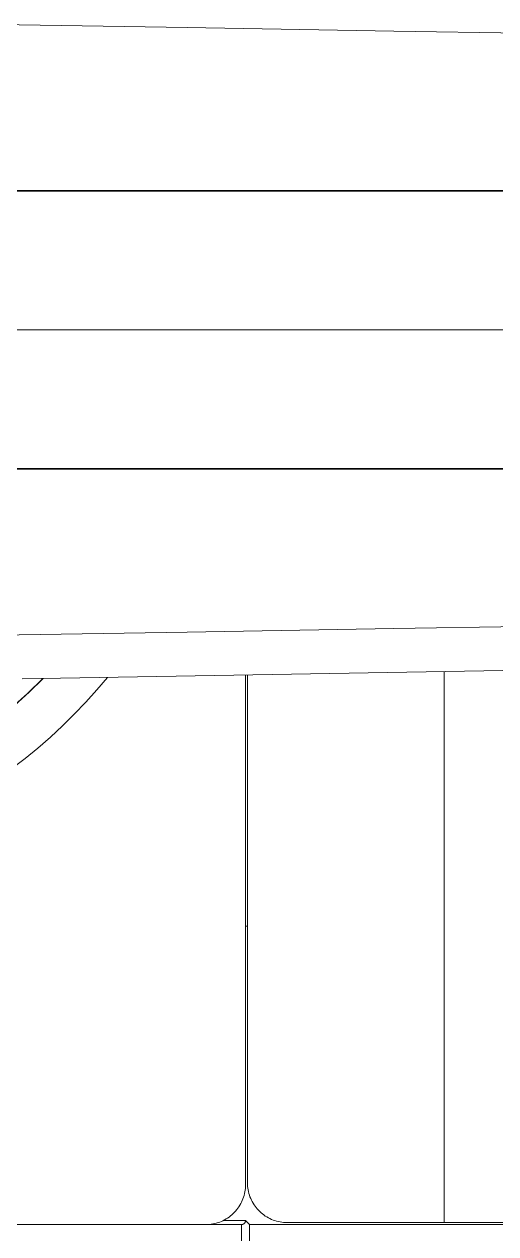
# Model space of a CAD drawing. Header units: millimetres. Extents: x 1359 to 3577, y 1333 to 3557.
# Drawn here: x 1660.99 to 1672.86, y 1816.93 to 1847.34 of the extents above; entities that cross this region are included whole.
import ezdxf

# ---------------------------------------------------------------- set-up
doc = ezdxf.new("R2010")
doc.units = ezdxf.units.MM
doc.layers.add('000-PI-Oprema', color=30, linetype='Continuous', lineweight=5)
doc.layers.add('002-PI-Kabelska kanalica', color=150, linetype='Continuous')

# ---------------------------------------------------------------- blocks, each defined once
blk = doc.blocks.new('QB')
at = {"layer": '000-PI-Oprema', "color": 0, "linetype": 'ByBlock', "lineweight": 0}
for p, q in [((103.84, -15.893), (98.647, -15.806)), ((109.039, -15.978), (103.84, -15.893)), ((114.244, -16.063), (109.039, -15.978)), ((89.307, -19.992), (146.12, -19.992)), ((90.49, -20.002), (149.122, -20.002)), ((91.307, -23.492), (149.307, -23.492)), ((89.307, -26.992), (146.12, -26.992)), ((90.49, -26.982), (149.122, -26.982)), ((103.836, -31.092), (109.036, -31.006)), ((109.036, -31.006), (114.241, -30.922)), ((98.642, -31.178), (103.836, -31.092)), ((99.691, -32.267), (145.322, -31.494)), ((101.567, -32.549), (101.837, -32.231)), ((105.307, -44.992), (105.307, -32.172)), ((105.357, -44.942), (105.357, -32.171)), ((110.307, -45.942), (110.307, -32.087)), ((99.822, -32.634), (100.208, -32.258)), ((99.861, -32.607), (100.218, -32.258)), ((99.427, -32.987), (99.822, -32.634)), ((99.496, -32.936), (99.861, -32.607)), ((101.288, -32.859), (101.567, -32.549)), ((101, -33.16), (101.288, -32.859)), ((100.397, -33.735), (100.703, -33.452)), ((100.703, -33.452), (101, -33.16)), ((100.083, -34.008), (100.397, -33.735)), ((99.761, -34.271), (100.083, -34.008)), ((99.431, -34.525), (99.761, -34.271)), ((105.307, -38.492), (105.357, -38.492)), ((105.306, -45.037), (105.307, -44.992)), ((105.358, -44.987), (105.357, -44.942)), ((105.361, -45.031), (105.358, -44.987)), ((105.243, -45.344), (105.257, -45.302)), ((105.257, -45.302), (105.27, -45.259)), ((105.27, -45.259), (105.281, -45.215)), ((105.281, -45.215), (105.29, -45.171)), ((105.29, -45.171), (105.298, -45.126)), ((105.298, -45.126), (105.303, -45.082)), ((105.303, -45.082), (105.306, -45.037)), ((105.366, -45.076), (105.361, -45.031)), ((105.373, -45.12), (105.366, -45.076)), ((105.382, -45.164), (105.373, -45.12)), ((105.393, -45.208), (105.382, -45.164)), ((105.405, -45.251), (105.393, -45.208)), ((105.42, -45.293), (105.405, -45.251)), ((105.437, -45.335), (105.42, -45.293)), ((105.059, -45.651), (105.088, -45.616)), ((105.088, -45.616), (105.115, -45.581)), ((105.115, -45.581), (105.141, -45.544)), ((105.141, -45.544), (105.165, -45.505)), ((105.165, -45.505), (105.187, -45.466)), ((105.187, -45.466), (105.207, -45.426)), ((105.207, -45.426), (105.226, -45.386)), ((105.226, -45.386), (105.243, -45.344)), ((105.455, -45.375), (105.437, -45.335)), ((105.476, -45.415), (105.455, -45.375)), ((105.498, -45.454), (105.476, -45.415)), ((105.522, -45.493), (105.498, -45.454)), ((105.547, -45.53), (105.522, -45.493)), ((105.575, -45.565), (105.547, -45.53)), ((105.603, -45.6), (105.575, -45.565)), ((105.633, -45.633), (105.603, -45.6)), ((104.615, -45.943), (104.658, -45.929)), ((104.658, -45.929), (104.699, -45.912)), ((104.699, -45.912), (104.74, -45.894)), ((104.74, -45.894), (104.78, -45.873)), ((104.742, -45.892), (105.307, -45.892)), ((104.78, -45.873), (104.819, -45.851)), ((104.819, -45.851), (104.857, -45.827)), ((104.857, -45.827), (104.894, -45.802)), ((104.894, -45.802), (104.93, -45.774)), ((104.93, -45.774), (104.964, -45.746)), ((104.964, -45.746), (104.997, -45.715)), ((104.997, -45.715), (105.029, -45.684)), ((105.029, -45.684), (105.059, -45.651)), ((105.298, -45.934), (105.3, -45.927)), ((105.3, -45.927), (105.302, -45.921)), ((105.302, -45.921), (105.304, -45.914)), ((105.304, -45.914), (105.305, -45.907)), ((105.305, -45.907), (105.306, -45.9)), ((105.306, -45.9), (105.307, -45.892)), ((105.407, -45.992), (105.307, -45.892)), ((105.665, -45.665), (105.633, -45.633)), ((105.698, -45.695), (105.665, -45.665)), ((105.732, -45.724), (105.698, -45.695)), ((105.768, -45.751), (105.732, -45.724)), ((105.805, -45.777), (105.768, -45.751)), ((105.844, -45.801), (105.805, -45.777)), ((105.883, -45.823), (105.844, -45.801)), ((105.923, -45.843), (105.883, -45.823)), ((105.963, -45.862), (105.923, -45.843)), ((106.005, -45.878), (105.963, -45.862)), ((106.047, -45.893), (106.005, -45.878)), ((106.09, -45.906), (106.047, -45.893)), ((106.134, -45.917), (106.09, -45.906)), ((106.178, -45.926), (106.134, -45.917)), ((106.222, -45.933), (106.178, -45.926)), ((77.407, -45.992), (104.307, -45.992)), ((104.307, -45.992), (104.351, -45.991)), ((104.307, -45.992), (105.207, -45.992)), ((104.351, -45.991), (104.396, -45.988)), ((104.396, -45.988), (104.44, -45.983)), ((104.44, -45.983), (104.485, -45.976)), ((104.485, -45.976), (104.529, -45.967)), ((104.529, -45.967), (104.572, -45.956)), ((104.572, -45.956), (104.615, -45.943)), ((105.207, -45.992), (105.211, -45.992)), ((105.207, -61.108), (105.207, -45.992)), ((105.211, -45.992), (105.216, -45.992)), ((105.216, -45.992), (105.221, -45.991)), ((105.221, -45.991), (105.226, -45.99)), ((105.226, -45.99), (105.231, -45.989)), ((105.231, -45.989), (105.236, -45.988)), ((105.236, -45.988), (105.24, -45.986)), ((105.24, -45.986), (105.245, -45.984)), ((105.245, -45.984), (105.25, -45.982)), ((105.25, -45.982), (105.255, -45.98)), ((105.255, -45.98), (105.259, -45.977)), ((105.259, -45.977), (105.264, -45.974)), ((105.264, -45.974), (105.268, -45.971)), ((105.268, -45.971), (105.273, -45.967)), ((105.273, -45.967), (105.277, -45.963)), ((105.277, -45.963), (105.281, -45.959)), ((105.281, -45.959), (105.285, -45.955)), ((105.285, -45.955), (105.288, -45.95)), ((105.288, -45.95), (105.292, -45.945)), ((105.292, -45.945), (105.295, -45.939)), ((105.295, -45.939), (105.298, -45.934)), ((105.407, -45.992), (118.307, -45.992)), ((105.407, -45.998), (105.407, -45.992)), ((105.407, -46.006), (105.407, -45.998)), ((105.407, -46.046), (105.407, -46.006)), ((105.407, -46.112), (105.407, -46.046)), ((105.407, -46.137), (105.407, -46.112)), ((105.407, -48.126), (105.407, -46.137)), ((106.267, -45.938), (106.222, -45.933)), ((106.312, -45.941), (106.267, -45.938)), ((106.357, -45.942), (106.312, -45.941)), ((106.357, -45.942), (106.723, -45.942)), ((106.723, -45.942), (107.088, -45.942)), ((107.088, -45.942), (107.451, -45.942)), ((107.451, -45.942), (107.814, -45.942)), ((107.814, -45.942), (108.176, -45.942)), ((108.176, -45.942), (108.535, -45.942)), ((108.535, -45.942), (108.894, -45.942)), ((108.894, -45.942), (109.25, -45.942)), ((109.25, -45.942), (109.605, -45.942)), ((109.605, -45.942), (109.957, -45.942)), ((109.957, -45.942), (110.307, -45.942)), ((110.307, -45.942), (127.306, -45.942))]:
    blk.add_line(p, q, dxfattribs=at)

msp = doc.modelspace()

# ---------------------------------------------------------------- block references
at = {"layer": '002-PI-Kabelska kanalica', "color": 0, "linetype": 'ByBlock', "lineweight": 0}
msp.add_blockref('QB', (1561.255, 1863.15), dxfattribs=at)

doc.saveas('drawing.dxf')
